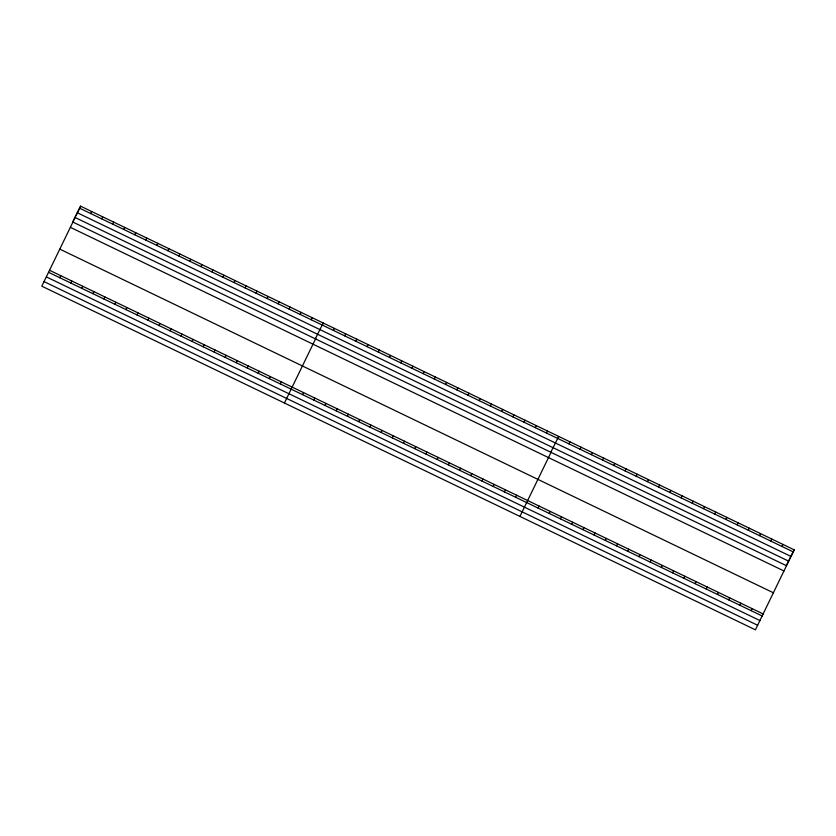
<?xml version="1.0" encoding="UTF-8"?>
<svg xmlns="http://www.w3.org/2000/svg" width="836" height="836" viewBox="0 0 836 836"><rect width="100%" height="100%" fill="white"/><g stroke="black" fill="none" stroke-linecap="round" stroke-linejoin="round"><path stroke-width="1.25" d="M794.2 549.827L786.279 565.638L72.68 221.968L80.59 206.168L794.2 549.827L755.41 629.832L41.8 286.173L75.501 216.754M76.066 215.583L80.59 206.168M315.862 338.308L284.428 403.015M322.09 325.361L323.219 323.01L315.308 338.82M551.352 451.722L519.919 516.429M557.581 438.775L558.709 436.413L550.788 452.224M90.612 213.504L91.626 211.477M59.732 277.698L60.746 275.671M101.637 218.813L102.65 216.785M70.757 283.017L71.771 280.99M112.661 224.121L113.675 222.094M81.792 288.326L82.806 286.299M123.697 229.43L124.71 227.413M92.817 293.635L93.831 291.607M134.721 234.749L135.735 232.721M103.842 298.943L104.855 296.916M145.746 240.057L146.76 238.03M114.877 304.262L115.891 302.235M156.781 245.366L157.795 243.339M125.902 309.571L126.915 307.543M167.806 250.675L168.82 248.658M136.926 314.879L137.94 312.852M178.831 255.994L179.855 253.966M147.962 320.188L148.975 318.161M189.866 261.302L190.88 259.275M158.986 325.507L160 323.48M200.891 266.611L201.904 264.584M170.011 330.816L171.035 328.788M211.916 271.919L212.94 269.903M181.046 336.124L182.06 334.097M222.951 277.238L223.964 275.211M192.071 341.433L193.085 339.406M233.975 282.547L234.989 280.52M203.096 346.752L204.12 344.725M245.011 287.856L246.024 285.828M214.131 352.06L215.145 350.033M256.035 293.164L257.049 291.137M225.156 357.369L226.169 355.342M267.06 298.483L268.074 296.456M236.191 362.678L237.205 360.65M278.095 303.792L279.109 301.765M247.216 367.986L248.229 365.969M289.12 309.101L290.134 307.073M258.24 373.305L259.254 371.278M300.145 314.409L301.159 312.382M269.276 378.614L270.289 376.587M311.18 319.728L312.194 317.701M280.3 383.923L281.314 381.895M333.418 330.439L334.431 328.412M302.538 394.634L303.552 392.606M344.631 335.832L345.644 333.815M313.751 400.036L314.775 398.009M355.843 341.234L356.857 339.207M324.974 405.439L325.988 403.412M367.056 346.637L368.08 344.61M336.187 410.842L337.201 408.814M378.269 352.04L379.293 350.012M347.4 416.234L348.413 414.207M389.492 357.442L390.506 355.415M358.613 421.637L359.626 419.609M400.705 362.834L401.719 360.807M369.825 427.039L370.839 425.012M411.918 368.237L412.932 366.21M381.038 432.442L382.052 430.415M423.131 373.64L424.145 371.612M392.251 437.845L393.265 435.817M434.344 379.042L435.357 377.015M403.464 443.237L404.478 441.209M445.557 384.435L446.57 382.418M414.677 448.639L415.691 446.612M456.769 389.837L457.783 387.81M425.89 454.042L426.914 452.015M467.982 395.24L468.996 393.213M437.103 459.445L438.127 457.417M479.195 400.643L480.209 398.615M448.326 464.837L449.34 462.82M490.408 406.045L491.432 404.018M459.539 470.24L460.552 468.212M501.631 411.437L502.645 409.421M470.752 475.642L471.765 473.615M512.844 416.84L513.858 414.813M481.964 481.045L482.978 479.018M524.057 422.243L525.071 420.215M493.177 486.447L494.191 484.42M535.27 427.645L536.284 425.618M504.39 491.84L505.404 489.812M546.483 433.048L547.496 431.021M515.603 497.242L516.617 495.215M568.908 443.843L569.922 441.816M538.029 508.048L539.042 506.02M580.121 449.245L581.135 447.218M549.242 513.45L550.266 511.423M591.334 454.648L592.348 452.621M560.465 518.842L561.478 516.815M602.547 460.04L603.561 458.023M571.678 524.245L572.691 522.218M613.76 465.443L614.784 463.416M582.891 529.648L583.904 527.62M624.983 470.846L625.997 468.818M594.103 535.05L595.117 533.023M636.196 476.248L637.21 474.221M605.316 540.443L606.33 538.426M647.409 481.651L648.422 479.624M616.529 545.845L617.543 543.818M658.622 487.043L659.635 485.026M627.742 551.248L628.756 549.221M669.835 492.446L670.848 490.418M638.955 556.651L639.968 554.623M681.047 497.848L682.061 495.821M650.168 562.053L651.181 560.026M692.26 503.251L693.274 501.224M661.38 567.445L662.394 565.418M703.473 508.654L704.487 506.626M672.593 572.848L673.617 570.821M714.686 514.046L715.7 512.019M683.817 578.251L684.83 576.223M725.899 519.449L726.912 517.421M695.029 583.653L696.043 581.626M737.112 524.851L738.136 522.824M706.242 589.056L707.256 587.029M748.335 530.254L749.349 528.227M717.455 594.448L718.469 592.421M759.548 535.646L760.561 533.629M728.668 599.851L729.682 597.824M770.761 541.049L771.774 539.021M739.881 605.254L740.895 603.226M781.973 546.451L782.987 544.424M751.094 610.656L752.107 608.629M79.577 208.185L793.186 551.854M77.299 212.741L790.908 556.4M74.958 217.423L788.557 561.092M70.402 227.35L784.011 571.009M59.91 249.18L773.509 592.839M49.721 270.362L763.32 614.032M48.697 272.39L762.307 616.048M46.429 276.935L760.028 620.605M44.078 281.627L757.688 625.286"/></g></svg>
